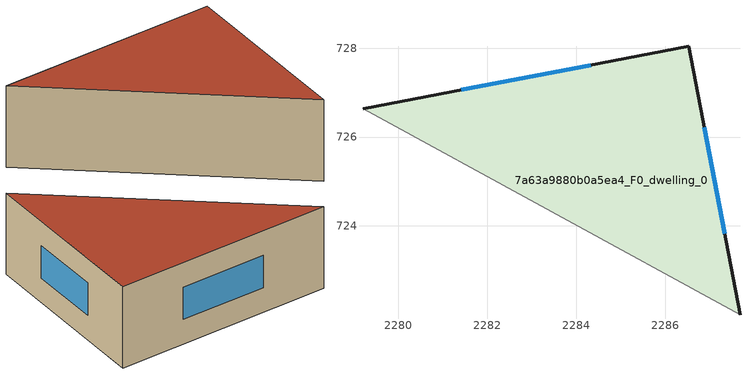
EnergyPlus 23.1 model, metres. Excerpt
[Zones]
7a63a9880b0a5ea4_F0_dwelling_0
 floor ground (EU_floor_Construction): 2286.53,728.04 2287.69,722 2279.2,726.64 z0
 wall outside (EU_wall_Construction): 2287.69,722 2286.53,728.04 2279.2,726.64 z0:3
 wall adiabatic (EU_wall_Construction): 2279.2,726.64 2287.69,722 z0:3
 window (EU_Window_Construction): 2287.34,723.82 2286.88,726.22 / 2284.32,727.62 2281.41,727.06 z0.9:2.1
 roof outside (EU_roof_Construction): 2287.69,722 2286.53,728.04 2279.2,726.64 z3
[Building]
EU S2 Campaign: North Axis=0; Terrain=City; Solar Distribution=FullExterior
[Site:Location]
Bologna: Latitude=44.5; Longitude=11.25; Time Zone=1; Elevation=37
[SizingPeriod:WeatherFileDays]
AnnualSizingPeriod: Begin Month=1; Begin Day of Month=1; End Month=12; End Day of Month=31; Day of Week for Start Day=Monday; Use Weather File Daylight Saving Period=No; Use Weather File Rain and Snow Indicators=No
[MATERIAL]
EU_InternalMass_Material: Roughness=MediumRough; Thickness=0.1; Conductivity=1; Density=1800; Specific Heat=900; Thermal Absorptance=0.9; Solar Absorptance=0.7; Visible Absorptance=0.7
[MATERIAL:NOMASS] Roughness=MediumRough; Thermal Absorptance=0.9; Solar Absorptance=0.7; Visible Absorptance=0.7
Name | Thermal Resistance
EU_wall_NoMass | 0.734017
EU_roof_NoMass | 0.658631
EU_floor_NoMass | 0.747526
[WINDOWMATERIAL:SIMPLEGLAZINGSYSTEM]
EU_Window_SimpleGlazing: UFactor=4.06248; Solar Heat Gain Coefficient=0.85; Visible Transmittance=0.85
[CONSTRUCTION]
EU_wall_Construction: EU_wall_NoMass
EU_roof_Construction: EU_roof_NoMass
EU_floor_Construction: EU_floor_NoMass
EU_InternalMass_Construction: EU_InternalMass_Material
EU_Window_Construction: EU_Window_SimpleGlazing
[ZONE]
7a63a9880b0a5ea4_F0_dwelling_0: Type=1; Multiplier=1; Ceiling Height=autocalculate; Volume=68.7847; Floor Area=autocalculate; Part of Total Floor Area=Yes
[INTERNALMASS]
7a63a9880b0a5ea4_F0_dwelling_0_EU_InternalMass: Construction=EU_InternalMass_Construction; Zone or ZoneList=7a63a9880b0a5ea4_F0_dwelling_0; Surface Area=22.9282
[OTHEREQUIPMENT]
EU_Step8_InternalGain_7a63a9880b0a5ea4_F0_dwelling_0_f000: Fuel Type=Electricity; Zone or ZoneList or Space or SpaceList=7a63a9880b0a5ea4_F0_dwelling_0; Schedule=EU_Step8_GainSchedule_7a63a9880b0a5ea4_F0_dwelling_0_f000; Design Level Calculation Method=Watts/Area; Power per Zone Floor Area=1; Fraction Latent=0; Fraction Radiant=0; Fraction Lost=0; Carbon Dioxide Generation Rate=0; EndUse Subcategory=EU_Step8_InternalGains
[ZONEVENTILATION:DESIGNFLOWRATE]
EU_ConstantAir_7a63a9880b0a5ea4_F0_dwelling_0: Zone or ZoneList or Space or SpaceList=7a63a9880b0a5ea4_F0_dwelling_0; Schedule=EU_AlwaysOn; Design Flow Rate Calculation Method=AirChanges/Hour; Air Changes per Hour=0.656562; Ventilation Type=Natural; Fan Pressure Rise=0; Fan Total Efficiency=1; Constant Term Coefficient=1; Temperature Term Coefficient=0; Velocity Term Coefficient=0; Velocity Squared Term Coefficient=0; Minimum Indoor Temperature=-100; Maximum Indoor Temperature=100; Delta Temperature=-100; Minimum Outdoor Temperature=-100; Maximum Outdoor Temperature=100; Maximum Wind Speed=40
[HVACTEMPLATE:THERMOSTAT]
EU_HeatOnly_7a63a9880b0a5ea4_F0_dwelling_0: Constant Heating Setpoint=20; Constant Cooling Setpoint=50
[HVACTEMPLATE:ZONE:IDEALLOADSAIRSYSTEM]
7a63a9880b0a5ea4_F0_dwelling_0: Template Thermostat=EU_HeatOnly_7a63a9880b0a5ea4_F0_dwelling_0; System Availability Schedule=EU_AlwaysOn; Maximum Heating Supply Air Temperature=50; Minimum Cooling Supply Air Temperature=13; Maximum Heating Supply Air Humidity Ratio=0.0156; Minimum Cooling Supply Air Humidity Ratio=0.0077; Heating Limit=NoLimit; Cooling Limit=NoLimit; Heating Availability Schedule=EU_AlwaysOn; Cooling Availability Schedule=EU_CoolingOff; Dehumidification Control Type=ConstantSensibleHeatRatio; Cooling Sensible Heat Ratio=0.7; Dehumidification Setpoint=60; Humidification Control Type=None; Humidification Setpoint=30; Outdoor Air Method=None; Outdoor Air Flow Rate per Person=0.00944; Outdoor Air Flow Rate per Zone Floor Area=0; Outdoor Air Flow Rate per Zone=0; Demand Controlled Ventilation Type=None; Outdoor Air Economizer Type=NoEconomizer; Heat Recovery Type=None; Sensible Heat Recovery Effectiveness=0.7; Latent Heat Recovery Effectiveness=0.65
[SIZING:ZONE]
7a63a9880b0a5ea4_F0_dwelling_0: Zone Cooling Design Supply Air Temperature Input Method=SupplyAirTemperature; Zone Cooling Design Supply Air Temperature=13; Zone Heating Design Supply Air Temperature Input Method=SupplyAirTemperature; Zone Heating Design Supply Air Temperature=50; Zone Cooling Design Supply Air Humidity Ratio=0.008; Zone Heating Design Supply Air Humidity Ratio=0.008; Cooling Design Air Flow Method=DesignDay; Cooling Design Air Flow Rate=0; Cooling Minimum Air Flow per Zone Floor Area=0.000762; Cooling Minimum Air Flow=0; Cooling Minimum Air Flow Fraction=0.2; Heating Design Air Flow Method=DesignDay; Heating Design Air Flow Rate=0; Heating Maximum Air Flow per Zone Floor Area=0.002032; Heating Maximum Air Flow=0.141576; Heating Maximum Air Flow Fraction=0.3; Account for Dedicated Outdoor Air System=No; Dedicated Outdoor Air System Control Strategy=NeutralSupplyAir; Dedicated Outdoor Air Low Setpoint Temperature for Design=autosize; Dedicated Outdoor Air High Setpoint Temperature for Design=autosize; Zone Load Sizing Method=Sensible Load Only No Latent Load; Zone Latent Cooling Design Supply Air Humidity Ratio Input Method=HumidityRatioDifference; Zone Cooling Design Supply Air Humidity Ratio Difference=0.005; Zone Latent Heating Design Supply Air Humidity Ratio Input Method=HumidityRatioDifference; Zone Humidification Design Supply Air Humidity Ratio Difference=0.005
[SCHEDULE:CONSTANT]
Name | Hourly Value
EU_AlwaysOn | 1
EU_CoolingOff | 0
[SCHEDULE:FILE]
EU_Step8_GainSchedule_7a63a9880b0a5ea4_F0_dwelling_0_f000: File=../../schedules/7a63a9880b0a5ea4/7a63a9880b0a5ea4_F0_dwelling_0_f000_gain.csv; Column Number=1; Rows to Skip at Top=0; Number of Hours of Data=8760; Column Separator=Comma; Interpolate to Timestep=No; Minutes per Item=60; Adjust Schedule for Daylight Savings=Yes
